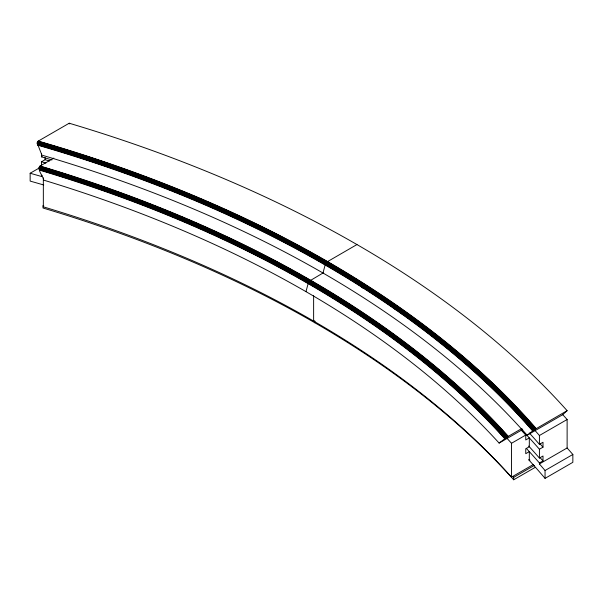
<?xml version="1.0" encoding="UTF-8"?>
<svg xmlns="http://www.w3.org/2000/svg" width="603" height="603" viewBox="0 0 603 603"><rect width="100%" height="100%" fill="white"/><g stroke="black" fill="none" stroke-linecap="round" stroke-linejoin="round"><path stroke-width="0.9" d="M37.198 143.092L38.268 141.087L69.209 123.223A1157.157 668.079 0 0 1 567.121 410.681L562.75 414.676L527.09 435.268A1109.09 640.326 0 0 0 41.931 155.159L37.198 143.092A1113.138 642.662 0 0 1 534.009 429.924L567.121 410.681M522.756 429.426L499.118 443.077A1085.061 626.449 0 0 0 43.695 180.139C43.13 175.654 36.873 170.325 40.107 166.021L53.863 158.084M322.974 273.008L325.334 264.287L327.007 261.913L356.961 244.554M527.09 435.268L534.009 429.924M499.118 443.077L507.063 437.062L522.032 428.379M41.517 153.561L41.517 156.87L42.187 156.486M41.517 165.637L41.517 161.777L45.097 159.712A1124.708 649.348 0 0 1 49.446 160.986M43.733 184.985A1119.907 646.574 0 0 0 30.15 181.096L30.15 173.242L39.685 167.74M41.961 175.254L41.517 176.491L30.15 173.242M323.449 272.729L309.505 281.036L308.216 283.274L305.977 291.648L306.452 291.37M314.261 320.713L313.628 321.082L313.628 295.696M533.527 464.416L511.51 477.131L511.51 443.28L525.756 435.057L521.331 430.248M567.121 419.515L567.121 447.969L572.85 454.466L572.85 462.32L545.052 478.367L545.052 470.521L539.421 463.956L539.421 462.976L543.001 460.911L543.001 456.004L539.421 458.069L539.421 449.243L543.001 447.177L543.001 442.27L539.421 444.336L539.421 435.502L567.121 419.515L562.75 414.676M529.977 460.089L529.313 460.473L529.313 451.639L525.756 453.697L525.756 448.79L529.313 446.74L529.313 437.906L525.756 439.964L525.756 435.057M535.049 467.461L513.711 479.777L513.711 477.327L534.401 465.38M539.421 463.956L567.121 447.969M545.052 470.521L572.85 454.466M43.733 205.781L42.994 205.563L42.994 208.012A1097.679 633.738 0 0 1 513.711 479.777M507.123 438.456L511.51 443.28M512.844 476.355L513.711 477.327M535.125 430.625L539.421 435.502M69.209 123.223L69.737 123.924M314.902 321.113L314.902 322.801M45.097 157.564L45.097 159.712M43.341 177.923L43.341 206.837A1095.87 632.698 0 0 1 511.51 477.131M39.496 170.106A1088.091 628.205 0 0 1 504.726 438.705M40.107 166.021A1091.513 630.18 0 0 1 508.269 436.316M39.843 166.209A1091.136 629.962 0 0 1 507.982 436.489M39.61 166.428A1090.767 629.751 0 0 1 507.681 436.67M39.414 166.692A1090.397 629.54 0 0 1 507.372 436.858M39.263 166.978A1090.051 629.336 0 0 1 507.063 437.062M39.142 167.302A1089.711 629.14 0 0 1 506.739 437.265M39.067 167.657A1089.395 628.959 0 0 1 506.422 437.476M39.037 168.033A1089.101 628.786 0 0 1 506.113 437.695M39.044 168.425A1088.837 628.635 0 0 1 505.804 437.906M39.097 168.832A1088.603 628.499 0 0 1 505.51 438.117M39.187 169.255A1088.392 628.379 0 0 1 505.231 438.321M39.323 169.677A1088.227 628.281 0 0 1 504.975 438.517M41.517 161.777A1119.907 646.574 0 0 1 45.866 163.044M521.331 429.328A1119.907 646.574 0 0 1 539.421 449.243M526.261 448.323A1119.907 646.574 0 0 1 539.421 462.976M361.536 287.171A1119.907 646.574 0 0 1 363.066 288.128M394.483 308.713A1119.907 646.574 0 0 1 396.028 309.776M400.437 312.814A1119.907 646.574 0 0 1 401.9 313.839M426.464 331.62A1119.907 646.574 0 0 1 427.964 332.75M528.575 459.667A1119.907 646.574 0 0 1 545.052 478.367M37.672 145.157A1112.12 642.074 0 0 1 532.637 430.926M37.492 144.735A1112.256 642.157 0 0 1 532.879 430.746M37.356 144.313A1112.429 642.255 0 0 1 533.142 430.55M37.265 143.891A1112.633 642.376 0 0 1 533.414 430.346M37.213 143.484A1112.867 642.512 0 0 1 533.708 430.135M37.235 142.715A1113.432 642.836 0 0 1 534.326 429.713M37.303 142.368A1113.749 643.017 0 0 1 534.642 429.502M37.424 142.044A1114.08 643.205 0 0 1 534.959 429.291M37.574 141.75A1114.434 643.409 0 0 1 535.276 429.095M37.77 141.494A1114.796 643.62 0 0 1 535.585 428.899M38.004 141.268A1115.166 643.838 0 0 1 535.886 428.718M38.268 141.087A1115.542 644.057 0 0 1 536.173 428.552M41.517 156.87A1119.907 646.574 0 0 1 51.948 159.938M529.298 432.984A1119.907 646.574 0 0 1 539.421 444.336M540.054 443.823A1124.708 649.348 0 0 1 543.001 447.177M528.688 446.054A1119.907 646.574 0 0 1 539.421 458.069M540.054 457.564A1124.708 649.348 0 0 1 543.001 460.911"/></g></svg>
